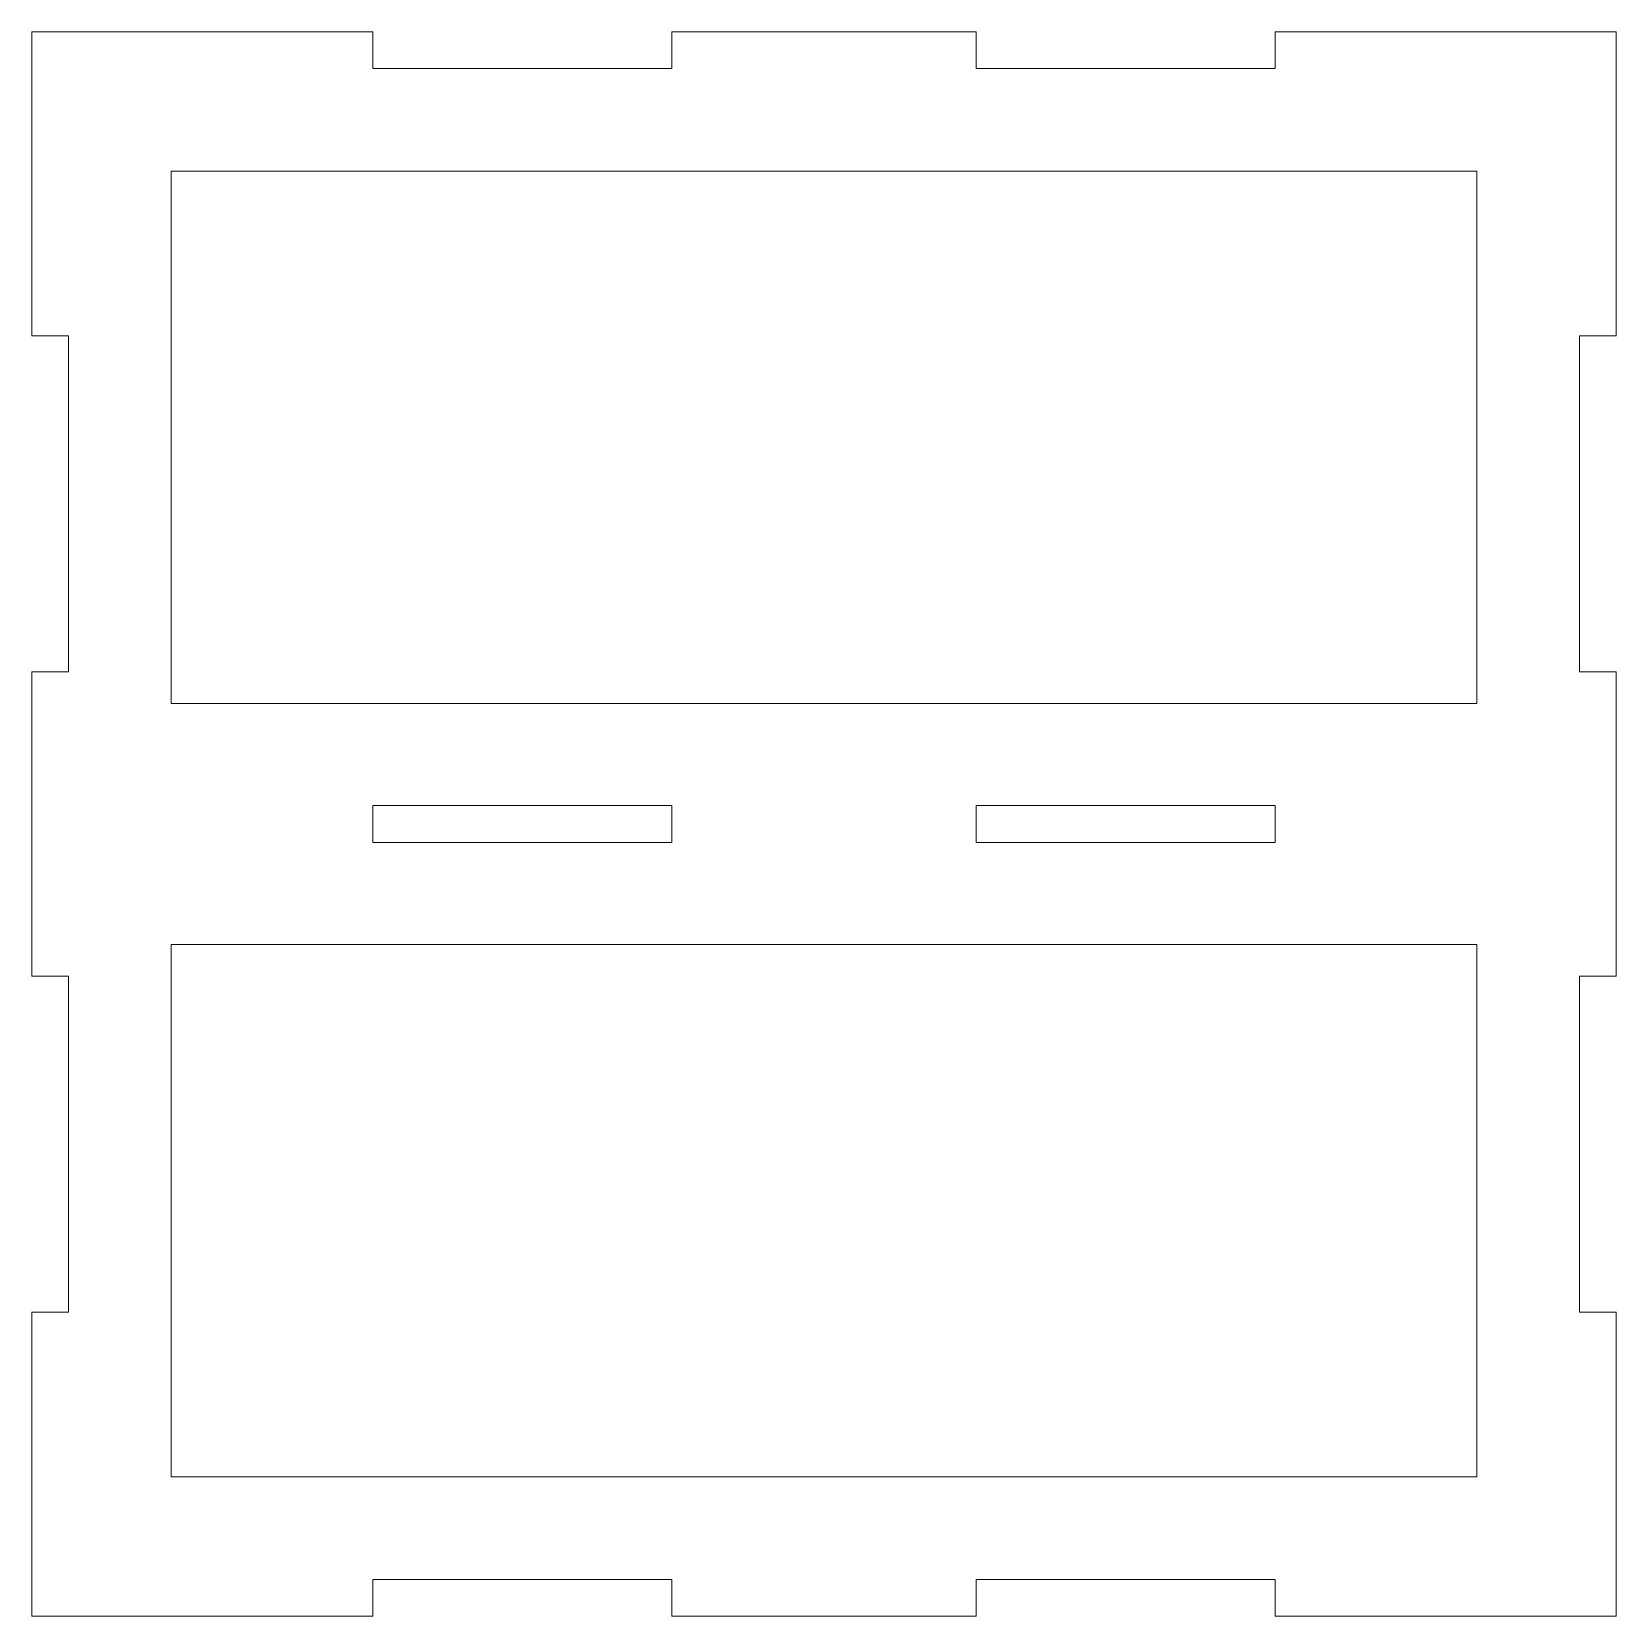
# Model space of a CAD drawing. Header units: millimetres. Extents: x 0 to 250, y 0 to 250.
import ezdxf

# ---------------------------------------------------------------- set-up
doc = ezdxf.new("R2010")
doc.units = ezdxf.units.MM

msp = doc.modelspace()

# ---------------------------------------------------------------- linework, layer by layer
at = {"color": 7, "linetype": 'Continuous', "lineweight": 15}
for p, q in [((53.8, 250), (0, 250)), ((0, 250), (0, 202)), ((53.8, 250), (53.8, 244.2)), ((149, 250), (101, 250)), ((101, 244.2), (101, 250)), ((149, 250), (149, 244.2)), ((250, 250), (196.2, 250)), ((196.2, 244.2), (196.2, 250)), ((250, 202), (250, 250)), ((53.8, 244.2), (101, 244.2)), ((149, 244.2), (196.2, 244.2)), ((22, 228), (22, 144)), ((228, 228), (22, 228)), ((228, 144), (228, 228)), ((5.8, 202), (0, 202)), ((5.8, 149), (5.8, 202)), ((244.2, 202), (244.2, 149)), ((250, 202), (244.2, 202)), ((0, 149), (5.8, 149)), ((0, 149), (0, 101)), ((244.2, 149), (250, 149)), ((250, 101), (250, 149)), ((22, 144), (228, 144)), ((101, 127.9), (53.8, 127.9)), ((53.8, 127.9), (53.8, 122.1)), ((101, 122.1), (101, 127.9)), ((149, 127.9), (149, 122.1)), ((196.2, 127.9), (149, 127.9)), ((196.2, 122.1), (196.2, 127.9)), ((53.8, 122.1), (101, 122.1)), ((149, 122.1), (196.2, 122.1)), ((22, 106), (22, 22)), ((228, 106), (22, 106)), ((228, 22), (228, 106)), ((5.8, 101), (0, 101)), ((5.8, 48), (5.8, 101)), ((244.2, 101), (244.2, 48)), ((250, 101), (244.2, 101)), ((0, 48), (5.8, 48)), ((0, 48), (0, 0)), ((244.2, 48), (250, 48)), ((250, 0), (250, 48)), ((22, 22), (228, 22)), ((53.8, 5.8), (53.8, 0)), ((101, 5.8), (53.8, 5.8)), ((101, 0), (101, 5.8)), ((149, 5.8), (149, 0)), ((196.2, 5.8), (149, 5.8)), ((196.2, 0), (196.2, 5.8)), ((0, 0), (53.8, 0)), ((101, 0), (149, 0)), ((196.2, 0), (250, 0))]:
    msp.add_line(p, q, dxfattribs=at)

doc.saveas('drawing.dxf')
